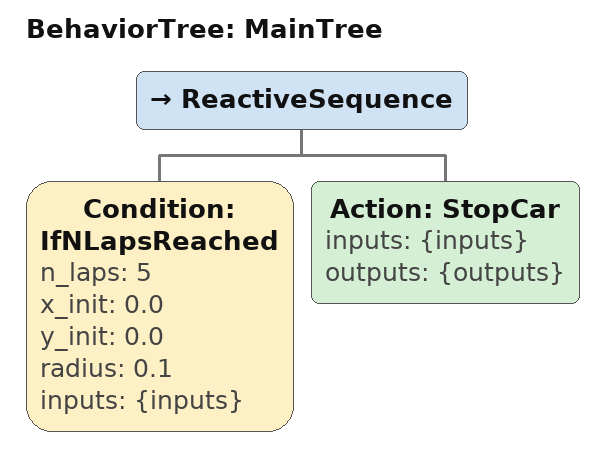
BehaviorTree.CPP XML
<?xml version="1.0"?>

 <root BTCPP_format="4" >
     <BehaviorTree ID="MainTree">
        <ReactiveSequence>
            <Condition ID="IfNLapsReached" n_laps="5" x_init="0.0" y_init="0.0" radius="0.1" inputs="{inputs}" />
            <Action ID="StopCar" inputs="{inputs}" outputs="{outputs}"/>
        </ReactiveSequence>
     </BehaviorTree>
 </root>
